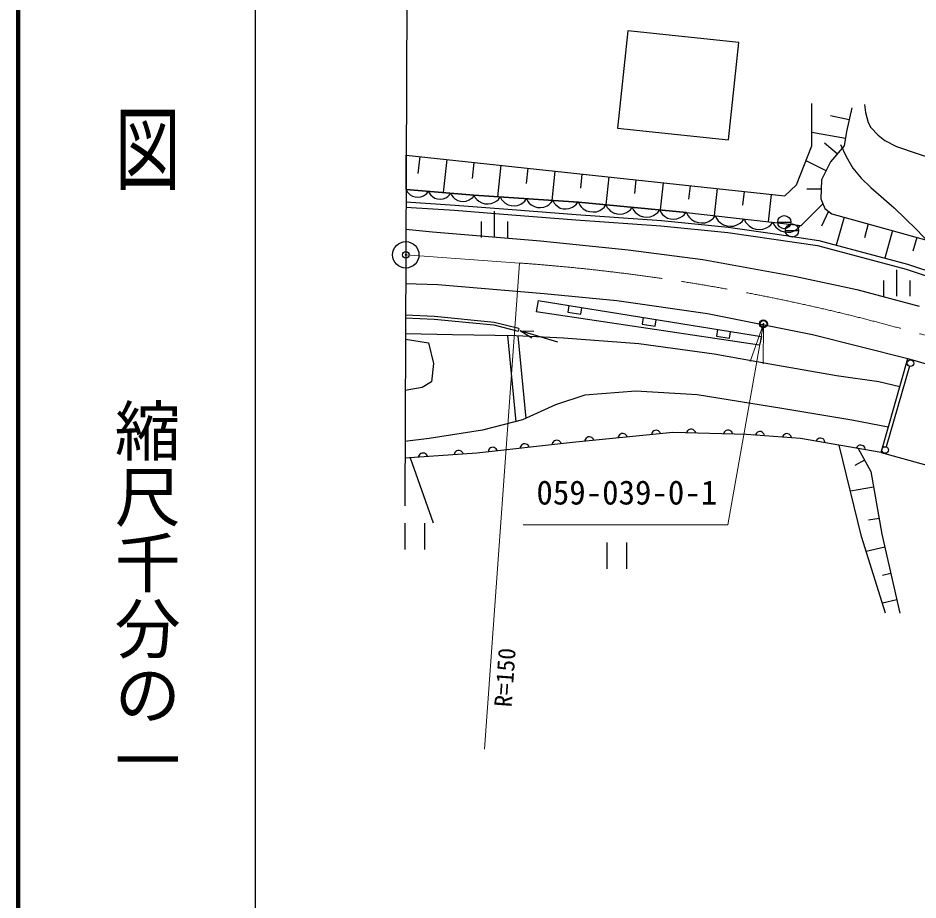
# Model space of a CAD drawing. Units: millimetres, scale not verified. Extents: x 40000 to 680000, y 20000 to 380000.
# Drawn here: x 40000 to 108288, y 252885 to 319829 of the extents above; entities that cross this region are included whole.
import ezdxf
from ezdxf.enums import TextEntityAlignment as Align

# ---------------------------------------------------------------- set-up
doc = ezdxf.new("R2010")
doc.units = ezdxf.units.MM
doc.header["$LTSCALE"] = 1000
doc.header["$PDMODE"] = 32
doc.header["$PDSIZE"] = 500
doc.linetypes.add('CHAIN', pattern=[18.5, 12, -1.5, 3.5, -1.5])
for name, color, linetype, lineweight in [('M-BGD', 7, 'Continuous', 25), ('M-BMK', 2, 'CHAIN', 13), ('M-BMK-HTXT', 7, 'Continuous', 13), ('M-BMK-SRVR', 3, 'Continuous', 25), ('M-OTRS', 6, 'Continuous', 25), ('M-STR-HTXT', 7, 'Continuous', 13), ('M-TTL', 2, 'Continuous', 140), ('M-TTL-BAND', 7, 'Continuous', 25)]:
    doc.layers.add(name, color=color, linetype=linetype, lineweight=lineweight)
doc.styles.add('@ＭＳ ゴシック', font='')
doc.styles.add('ＭＳ ゴシック', font='')
doc.styles.get('@ＭＳ ゴシック').set_extended_font_data('@MS Gothic')
doc.styles.get('ＭＳ ゴシック').set_extended_font_data('MS Gothic')

# ---------------------------------------------------------------- blocks, each defined once
blk = doc.blocks.new('open_arrow')
at = {"color": 0, "linetype": 'Continuous', "lineweight": -2}
blk.add_lwpolyline([(7.5, 1.25), (0, 0), (7.5, -1.25)], dxfattribs=at)

msp = doc.modelspace()

# ---------------------------------------------------------------- linework, layer by layer
at = {"layer": 'M-BGD'}
for p, q in [((69504, 321687), (69343, 282798)), ((86268, 318854), (85485, 311478)), ((94687, 317961), (86268, 318854)), ((93904, 310585), (94687, 317961)), ((100244, 310135), (100242, 313348)), ((103260, 313008), (102872, 311207)), ((103066, 312108), (101654, 312412)), ((85485, 311478), (93904, 310585)), ((102775, 310672), (100243, 311130)), ((102872, 311207), (102678, 310136)), ((99077, 307165), (100244, 310135)), ((102167, 309527), (101205, 310334)), ((102678, 310136), (101656, 308918)), ((69442, 306815), (69453, 309422)), ((69453, 309422), (98172, 306327)), ((70479, 309311), (70341, 308032)), ((72530, 309090), (72260, 306582)), ((74581, 308869), (74449, 307640)), ((101316, 308237), (99796, 308995)), ((101656, 308918), (100975, 307555)), ((76633, 308648), (76376, 306267)), ((78684, 308427), (78560, 307277)), ((80735, 308206), (80496, 305985)), ((82787, 307985), (82671, 306914)), ((84838, 307764), (84610, 305649)), ((86890, 307543), (86777, 306499)), ((88941, 307322), (88719, 305260)), ((100975, 307555), (100928, 306095)), ((69442, 306815), (74590, 306389)), ((69442, 306815), (69530, 306638)), ((74590, 306389), (69442, 306815)), ((69530, 306638), (69623, 306527)), ((71020, 306514), (71136, 306675)), ((71136, 306675), (71224, 306497)), ((90992, 307101), (90882, 306083)), ((93044, 306880), (92823, 304832)), ((95095, 306659), (94984, 305629)), ((98172, 306327), (99077, 307165)), ((100952, 306825), (99861, 306833)), ((69623, 306527), (69750, 306415)), ((69750, 306415), (69945, 306296)), ((69945, 306296), (70145, 306245)), ((70145, 306245), (70349, 306229)), ((70349, 306229), (70555, 306246)), ((70555, 306246), (70766, 306330)), ((70766, 306330), (70910, 306421)), ((70910, 306421), (71020, 306514)), ((71224, 306497), (71317, 306387)), ((71317, 306387), (71444, 306274)), ((71444, 306274), (71639, 306156)), ((71639, 306156), (71839, 306105)), ((71839, 306105), (72043, 306088)), ((72043, 306088), (72249, 306105)), ((72249, 306105), (72460, 306190)), ((72460, 306190), (72604, 306280)), ((72604, 306280), (72714, 306374)), ((72714, 306374), (72830, 306535)), ((72830, 306535), (72923, 306346)), ((72923, 306346), (73021, 306230)), ((73021, 306230), (73156, 306110)), ((73156, 306110), (73362, 305985)), ((73362, 305985), (73575, 305931)), ((73575, 305931), (73790, 305913)), ((73790, 305913), (74008, 305931)), ((74008, 305931), (74232, 306021)), ((74232, 306021), (74384, 306117)), ((74384, 306117), (74501, 306216)), ((74501, 306216), (74623, 306386)), ((74590, 306389), (82519, 305846)), ((74590, 306389), (74696, 306181)), ((82519, 305846), (74590, 306389)), ((74696, 306181), (74807, 306053)), ((74807, 306053), (74959, 305923)), ((76156, 305841), (76323, 305950)), ((76323, 305950), (76451, 306061)), ((76451, 306061), (76585, 306252)), ((76585, 306252), (76691, 306045)), ((76691, 306045), (76802, 305917)), ((78446, 305925), (78580, 306116)), ((78580, 306116), (78686, 305908)), ((80441, 305788), (80575, 305979)), ((80575, 305979), (80675, 305782)), ((97146, 306438), (96923, 304366)), ((100928, 306095), (101220, 305365)), ((69437, 305469), (73128, 305231)), ((69438, 305870), (73159, 305630)), ((73159, 305630), (77498, 305292)), ((74959, 305923), (75190, 305787)), ((75190, 305787), (75427, 305730)), ((75427, 305730), (75666, 305714)), ((75666, 305714), (75908, 305737)), ((75908, 305737), (76156, 305841)), ((76802, 305917), (76954, 305786)), ((76954, 305786), (77185, 305650)), ((77185, 305650), (77422, 305594)), ((77422, 305594), (77661, 305577)), ((77498, 305292), (82358, 304915)), ((77661, 305577), (77903, 305601)), ((77903, 305601), (78151, 305704)), ((78151, 305704), (78318, 305813)), ((78318, 305813), (78446, 305925)), ((78686, 305908), (78797, 305780)), ((78797, 305780), (78949, 305650)), ((78949, 305650), (79180, 305514)), ((79180, 305514), (79416, 305457)), ((79416, 305457), (79656, 305441)), ((79656, 305441), (79898, 305465)), ((79898, 305465), (80146, 305568)), ((80146, 305568), (80313, 305677)), ((80313, 305677), (80441, 305788)), ((80675, 305782), (80781, 305661)), ((80781, 305661), (80925, 305537)), ((80925, 305537), (81145, 305407)), ((81145, 305407), (81370, 305354)), ((81370, 305354), (81597, 305338)), ((81597, 305338), (81827, 305361)), ((81827, 305361), (82062, 305459)), ((82062, 305459), (82222, 305562)), ((82222, 305562), (82343, 305668)), ((82343, 305668), (82470, 305850)), ((82519, 305846), (90722, 305070)), ((82519, 305846), (82625, 305626)), ((90722, 305070), (82519, 305846)), ((82625, 305626), (82739, 305488)), ((82739, 305488), (82894, 305347)), ((82894, 305347), (83133, 305198)), ((84148, 305228), (84327, 305338)), ((84327, 305338), (84464, 305451)), ((84464, 305451), (84610, 305649)), ((84610, 305649), (84710, 305438)), ((84710, 305438), (84818, 305307)), ((84818, 305307), (84966, 305173)), ((86331, 305164), (86462, 305272)), ((86462, 305272), (86600, 305460)), ((86600, 305460), (86706, 305239)), ((88545, 305065), (88691, 305262)), ((88691, 305262), (88791, 305052)), ((101074, 305730), (99411, 304084)), ((101220, 305365), (101756, 304975)), ((73128, 305231), (77468, 304894)), ((76134, 305177), (76135, 303178)), ((77468, 304894), (82329, 304516)), ((82358, 304915), (88816, 304459)), ((83133, 305198), (83380, 305132)), ((83380, 305132), (83631, 305109)), ((83631, 305109), (83885, 305127)), ((83885, 305127), (84148, 305228)), ((84966, 305173), (85194, 305031)), ((85194, 305031), (85429, 304968)), ((85429, 304968), (85668, 304946)), ((85668, 304946), (85910, 304963)), ((85910, 304963), (86161, 305060)), ((86161, 305060), (86331, 305164)), ((86706, 305239), (86819, 305102)), ((86819, 305102), (86975, 304961)), ((86975, 304961), (87214, 304812)), ((87214, 304812), (87461, 304746)), ((87461, 304746), (87711, 304722)), ((87711, 304722), (87966, 304740)), ((87966, 304740), (88229, 304842)), ((88229, 304842), (88408, 304952)), ((88408, 304952), (88545, 305065)), ((88791, 305052), (88899, 304921)), ((88899, 304921), (89047, 304787)), ((89047, 304787), (89275, 304645)), ((89275, 304645), (89510, 304582)), ((89510, 304582), (89749, 304560)), ((89749, 304560), (89991, 304577)), ((89991, 304577), (90242, 304674)), ((90242, 304674), (90412, 304778)), ((90412, 304778), (90543, 304886)), ((90543, 304886), (90681, 305074)), ((90722, 305070), (99411, 304084)), ((90722, 305070), (90829, 304836)), ((90829, 304836), (90945, 304690)), ((90945, 304690), (91105, 304540)), ((92606, 304502), (92752, 304618)), ((92752, 304618), (92908, 304822)), ((92908, 304822), (93014, 304588)), ((93014, 304588), (93131, 304442)), ((94938, 304370), (95094, 304574)), ((95094, 304574), (95200, 304340)), ((101488, 305170), (100968, 304019)), ((101756, 304975), (110958, 302401)), ((102676, 304718), (102081, 302592)), ((75135, 304377), (75136, 303177)), ((77135, 304378), (77135, 303178)), ((82329, 304516), (88782, 304060)), ((88782, 304060), (93847, 303545)), ((88816, 304459), (93895, 303942)), ((91105, 304540), (91352, 304379)), ((91352, 304379), (91610, 304305)), ((91610, 304305), (91872, 304275)), ((91872, 304275), (92139, 304289)), ((92139, 304289), (92416, 304391)), ((92416, 304391), (92606, 304502)), ((93131, 304442), (93291, 304291)), ((93291, 304291), (93538, 304131)), ((93538, 304131), (93795, 304057)), ((93795, 304057), (94058, 304027)), ((93895, 303942), (97415, 303444)), ((94058, 304027), (94325, 304041)), ((94325, 304041), (94602, 304143)), ((94602, 304143), (94792, 304254)), ((94792, 304254), (94938, 304370)), ((95200, 304340), (95316, 304194)), ((95316, 304194), (95476, 304043)), ((95476, 304043), (95723, 303883)), ((95723, 303883), (95981, 303809)), ((96510, 303793), (96787, 303895)), ((96787, 303895), (96977, 304006)), ((96977, 304006), (97123, 304122)), ((97123, 304122), (97279, 304326)), ((97279, 304326), (97381, 304103)), ((97381, 304103), (97492, 303964)), ((97492, 303964), (97644, 303820)), ((97643, 304332), (98642, 304332)), ((99077, 303784), (99216, 303895)), ((99216, 303895), (99365, 304089)), ((104516, 304203), (104222, 303152)), ((69430, 303791), (71459, 303608)), ((71459, 303608), (79645, 302904)), ((93847, 303545), (97356, 303048)), ((95981, 303809), (96243, 303779)), ((96243, 303779), (96510, 303793)), ((97415, 303444), (100756, 302946)), ((97644, 303820), (97880, 303666)), ((97880, 303666), (98126, 303596)), ((98126, 303596), (98376, 303567)), ((98232, 303700), (99232, 303701)), ((98376, 303567), (98631, 303581)), ((98631, 303581), (98896, 303678)), ((98896, 303678), (99077, 303784)), ((106357, 303688), (105775, 301608)), ((79645, 302904), (86295, 302239)), ((97356, 303048), (100674, 302553)), ((100674, 302553), (107381, 300766)), ((100756, 302946), (107495, 301150)), ((108197, 303173), (107908, 302141)), ((86295, 302239), (91962, 301495)), ((91962, 301495), (98928, 300240)), ((106658, 300715), (106659, 298716)), ((107381, 300766), (109661, 300014)), ((107495, 301150), (109794, 300391)), ((98928, 300240), (103656, 299218)), ((105658, 299915), (105659, 298715)), ((107658, 299916), (107659, 298716)), ((69413, 299680), (71851, 299594)), ((71851, 299594), (79919, 298930)), ((103656, 299218), (108379, 297961)), ((79919, 298930), (85428, 298382)), ((79466, 298376), (79304, 297530)), ((79466, 298376), (96402, 295643)), ((81795, 298000), (81716, 297507)), ((82703, 297347), (82782, 297841)), ((85428, 298382), (92315, 297402)), ((69402, 297078), (71580, 296963)), ((71590, 297162), (69412, 297278)), ((76130, 296728), (71590, 297162)), ((96251, 294995), (79304, 297530)), ((81716, 297507), (82703, 297347)), ((87441, 297089), (87361, 296596)), ((92315, 297402), (100280, 295800)), ((71580, 296963), (76096, 296531)), ((76096, 296531), (77946, 296060)), ((77995, 296254), (76130, 296728)), ((87361, 296596), (88348, 296437)), ((88348, 296437), (88428, 296930)), ((72977, 295777), (69397, 295868)), ((77806, 295717), (72977, 295777)), ((77133, 295725), (77772, 289187)), ((81384, 295528), (77806, 295717)), ((77931, 295711), (78543, 289440)), ((77995, 296254), (77946, 296060)), ((80971, 295217), (78105, 296078)), ((78982, 295522), (78105, 296078)), ((78105, 296078), (79143, 296059)), ((93086, 296178), (93006, 295685)), ((93993, 295526), (94073, 296019)), ((100280, 295800), (107524, 293996)), ((69395, 295446), (71140, 295175)), ((71140, 295175), (71530, 293617)), ((87116, 295095), (81384, 295528)), ((92818, 294319), (87116, 295095)), ((93006, 295685), (93993, 295526)), ((96402, 295643), (96251, 294995)), ((97043, 293544), (92818, 294319)), ((105481, 286847), (107524, 293996)), ((107524, 293996), (110991, 292981)), ((71530, 293617), (71375, 292215)), ((102103, 292675), (97043, 293544)), ((107647, 293396), (105868, 287281)), ((105319, 292203), (102103, 292675)), ((70675, 291786), (69379, 291552)), ((71375, 292215), (70675, 291786)), ((106908, 291839), (105319, 292203)), ((83017, 291191), (80774, 290473)), ((86880, 291505), (83017, 291191)), ((91523, 291227), (86880, 291505)), ((97950, 290200), (91523, 291227)), ((80774, 290473), (78283, 289319)), ((103278, 289299), (97950, 290200)), ((78283, 289319), (75247, 288533)), ((106034, 288783), (103278, 289299)), ((75247, 288533), (71197, 287908)), ((89676, 288369), (82081, 287617)), ((85647, 288196), (85585, 288119)), ((85713, 288244), (85647, 288196)), ((85794, 288280), (85713, 288244)), ((85905, 288291), (85794, 288280)), ((85991, 288272), (85905, 288291)), ((86065, 288237), (85991, 288272)), ((86142, 288174), (86065, 288237)), ((88081, 288296), (88062, 288210)), ((88116, 288370), (88081, 288296)), ((88179, 288446), (88116, 288370)), ((88244, 288495), (88179, 288446)), ((88325, 288531), (88244, 288495)), ((88437, 288542), (88325, 288531)), ((88523, 288522), (88437, 288542)), ((88597, 288488), (88523, 288522)), ((88673, 288425), (88597, 288488)), ((88722, 288359), (88673, 288425)), ((88758, 288279), (88722, 288359)), ((95276, 288222), (89676, 288369)), ((90756, 288425), (90726, 288342)), ((90800, 288494), (90756, 288425)), ((90872, 288562), (90800, 288494)), ((90943, 288602), (90872, 288562)), ((91027, 288628), (90943, 288602)), ((91139, 288625), (91027, 288628)), ((91223, 288595), (91139, 288625)), ((91291, 288551), (91223, 288595)), ((91360, 288479), (91291, 288551)), ((91400, 288408), (91360, 288479)), ((91426, 288323), (91400, 288408)), ((93557, 288352), (93526, 288268)), ((93600, 288420), (93557, 288352)), ((93672, 288489), (93600, 288420)), ((93743, 288529), (93672, 288489)), ((93828, 288554), (93743, 288529)), ((93940, 288552), (93828, 288554)), ((94023, 288521), (93940, 288552)), ((94092, 288478), (94023, 288521)), ((94160, 288406), (94092, 288478)), ((94200, 288335), (94160, 288406)), ((94226, 288250), (94200, 288335)), ((99369, 287910), (95276, 288222)), ((95985, 288253), (95951, 288171)), ((96032, 288319), (95985, 288253)), ((96107, 288384), (96032, 288319)), ((96180, 288420), (96107, 288384)), ((96266, 288442), (96180, 288420)), ((96378, 288433), (96266, 288442)), ((96459, 288399), (96378, 288433)), ((96526, 288352), (96459, 288399)), ((96590, 288277), (96526, 288352)), ((96627, 288204), (96590, 288277)), ((96648, 288118), (96627, 288204)), ((98154, 288227), (98078, 288163)), ((98227, 288264), (98154, 288227)), ((98312, 288285), (98227, 288264)), ((98424, 288277), (98312, 288285)), ((98506, 288243), (98424, 288277)), ((98572, 288195), (98506, 288243)), ((98637, 288120), (98572, 288195)), ((71197, 287908), (69363, 287689)), ((82081, 287617), (74806, 286810)), ((78356, 287500), (78275, 287463)), ((78467, 287512), (78356, 287500)), ((78553, 287494), (78467, 287512)), ((78628, 287460), (78553, 287494)), ((80539, 287531), (80521, 287444)), ((80573, 287605), (80539, 287531)), ((80635, 287682), (80573, 287605)), ((80700, 287732), (80635, 287682)), ((80781, 287769), (80700, 287732)), ((80892, 287781), (80781, 287769)), ((80978, 287763), (80892, 287781)), ((81053, 287729), (80978, 287763)), ((81130, 287667), (81053, 287729)), ((81179, 287602), (81130, 287667)), ((81216, 287521), (81179, 287602)), ((83018, 287795), (82999, 287708)), ((83053, 287868), (83018, 287795)), ((83116, 287945), (83053, 287868)), ((83181, 287994), (83116, 287945)), ((83262, 288030), (83181, 287994)), ((83374, 288041), (83262, 288030)), ((83460, 288021), (83374, 288041)), ((83534, 287986), (83460, 288021)), ((83610, 287924), (83534, 287986)), ((83659, 287858), (83610, 287924)), ((83695, 287777), (83659, 287858)), ((85550, 288045), (85530, 287959)), ((85585, 288119), (85550, 288045)), ((86190, 288109), (86142, 288174)), ((86227, 288028), (86190, 288109)), ((98031, 288096), (97997, 288015)), ((98078, 288163), (98031, 288096)), ((98673, 288047), (98637, 288120)), ((98695, 287961), (98673, 288047)), ((105481, 286847), (99369, 287910)), ((100594, 287782), (100552, 287704)), ((100648, 287844), (100594, 287782)), ((100729, 287901), (100648, 287844)), ((100805, 287930), (100729, 287901)), ((100892, 287943), (100805, 287930)), ((101003, 287924), (100892, 287943)), ((101081, 287882), (101003, 287924)), ((101142, 287829), (101081, 287882)), ((101199, 287748), (101142, 287829)), ((101229, 287672), (101199, 287748)), ((101242, 287584), (101229, 287672)), ((74806, 286810), (69358, 286414)), ((70754, 286810), (70643, 286802)), ((70840, 286788), (70754, 286810)), ((73154, 286844), (73117, 286771)), ((73218, 286919), (73154, 286844)), ((73285, 286966), (73218, 286919)), ((73367, 287000), (73285, 286966)), ((73479, 287008), (73367, 287000)), ((73564, 286986), (73479, 287008)), ((73637, 286950), (73564, 286986)), ((73712, 286885), (73637, 286950)), ((73759, 286818), (73712, 286885)), ((73793, 286736), (73759, 286818)), ((75689, 286993), (75671, 286906)), ((75723, 287067), (75689, 286993)), ((75785, 287144), (75723, 287067)), ((75850, 287194), (75785, 287144)), ((75931, 287231), (75850, 287194)), ((76042, 287243), (75931, 287231)), ((76128, 287225), (76042, 287243)), ((76203, 287191), (76128, 287225)), ((76280, 287129), (76203, 287191)), ((76329, 287064), (76280, 287129)), ((76366, 286983), (76329, 287064)), ((78114, 287262), (78096, 287175)), ((78148, 287336), (78114, 287262)), ((78210, 287413), (78148, 287336)), ((78275, 287463), (78210, 287413)), ((78705, 287398), (78628, 287460)), ((78754, 287333), (78705, 287398)), ((78791, 287252), (78754, 287333)), ((103995, 280481), (102316, 287398)), ((103651, 287251), (103609, 287173)), ((103704, 287312), (103651, 287251)), ((103785, 287369), (103704, 287312)), ((103745, 287149), (104717, 285411)), ((103861, 287399), (103785, 287369)), ((103949, 287412), (103861, 287399)), ((104059, 287393), (103949, 287412)), ((104137, 287351), (104059, 287393)), ((104199, 287297), (104137, 287351)), ((104256, 287217), (104199, 287297)), ((104285, 287140), (104256, 287217)), ((104298, 287053), (104285, 287140)), ((105481, 286847), (108953, 285883)), ((69754, 286442), (71510, 281521)), ((70393, 286573), (70371, 286487)), ((70429, 286646), (70393, 286573)), ((70494, 286721), (70429, 286646)), ((70561, 286768), (70494, 286721)), ((70643, 286802), (70561, 286768)), ((70913, 286751), (70840, 286788)), ((70988, 286687), (70913, 286751)), ((71035, 286620), (70988, 286687)), ((71069, 286538), (71035, 286620)), ((73117, 286771), (73095, 286686)), ((104231, 286280), (103507, 285875)), ((104717, 285411), (105536, 280664)), ((104922, 284224), (103160, 283920)), ((69344, 281490), (69346, 279490)), ((70865, 279491), (70864, 281491)), ((105331, 281851), (104531, 281713)), ((105536, 280664), (106908, 274660)), ((84667, 280025), (84668, 278025)), ((86188, 278026), (86187, 280026)), ((105825, 274645), (103995, 280481)), ((105765, 279663), (104353, 279341)), ((106222, 277662), (105596, 277519)), ((106680, 275661), (105585, 275410))]:
    msp.add_line(p, q, dxfattribs=at)
for points in [[(104239, 313265), (104301, 312654), (104501, 311888), (104710, 311520), (105260, 310925), (105779, 310541), (106664, 310073), (109792, 309013), (113116, 307774), (114434, 307169), (115758, 306671), (116523, 306519), (117212, 306507), (119252, 306883)], [(102411, 310226), (102825, 309309), (103341, 308427), (103976, 307665), (104702, 306970), (106467, 305414), (108163, 303778), (109191, 302714)]]:
    msp.add_lwpolyline(points, dxfattribs=at)
for centre, radius in [((98142, 304332), 500), ((98732, 303701), 500), ((107717, 293636), 250), ((105798, 287041), 250)]:
    msp.add_circle(centre, radius, dxfattribs=at)
at = {"layer": 'M-BMK'}
msp.add_line((78044, 301232), (69422, 301853), dxfattribs=at)
msp.add_arc((67261, 151650), 149970, 67.58187, 85.8768, dxfattribs=at)
at = {"layer": 'M-BMK-HTXT'}
msp.add_line((75384, 264335), (78044, 301232), dxfattribs=at)
at = {"layer": 'M-BMK-SRVR'}
for radius in [1000, 40]:
    msp.add_circle((69422, 301853), radius, dxfattribs=at)
at = {"layer": 'M-OTRS'}
msp.add_circle((96557, 296614), 300, dxfattribs=at)
for p in [(69422, 301853), (96557, 296614)]:
    msp.add_point(p, dxfattribs=at)
at = {"layer": 'M-STR-HTXT'}
msp.add_lwpolyline([(96557, 296614), (93866, 281350), (78335, 281350)], dxfattribs=at)
at = {"layer": 'M-TTL'}
msp.add_line((40000, 380000), (40000, 20000), dxfattribs=at)
at = {"layer": 'M-TTL-BAND'}
msp.add_line((58000, 370000), (58000, 20000), dxfattribs=at)

# ---------------------------------------------------------------- block references
at = {"layer": 'M-STR-HTXT', "xscale": 400, "yscale": 400, "rotation": 260}
msp.add_blockref('open_arrow', (96557, 296614), dxfattribs=at)

# ---------------------------------------------------------------- texts
at = {"layer": 'M-BMK-HTXT', "style": 'ＭＳ ゴシック'}
msp.add_text('R=150', height=1320, rotation=85.932, dxfattribs=at).set_placement((77843, 267465), align=Align.BOTTOM_LEFT)
at = {"layer": 'M-STR-HTXT', "style": 'ＭＳ ゴシック'}
msp.add_text('059-039-0-1', height=1833, dxfattribs=at).set_placement((79335, 282350), align=Align.BOTTOM_LEFT)
at = {"layer": 'M-TTL-BAND', "style": '@ＭＳ ゴシック', "width": 1.4}
msp.add_text('平  面  図', height=3666, rotation=270, dxfattribs=at).set_placement((49777, 306475), align=Align.MIDDLE_RIGHT)
at = {"layer": 'M-TTL-BAND', "style": '@ＭＳ ゴシック'}
msp.add_text('縮尺千分の一', height=3666, rotation=270, dxfattribs=at).set_placement((49777, 261030), align=Align.MIDDLE_RIGHT)

doc.saveas('drawing.dxf')
